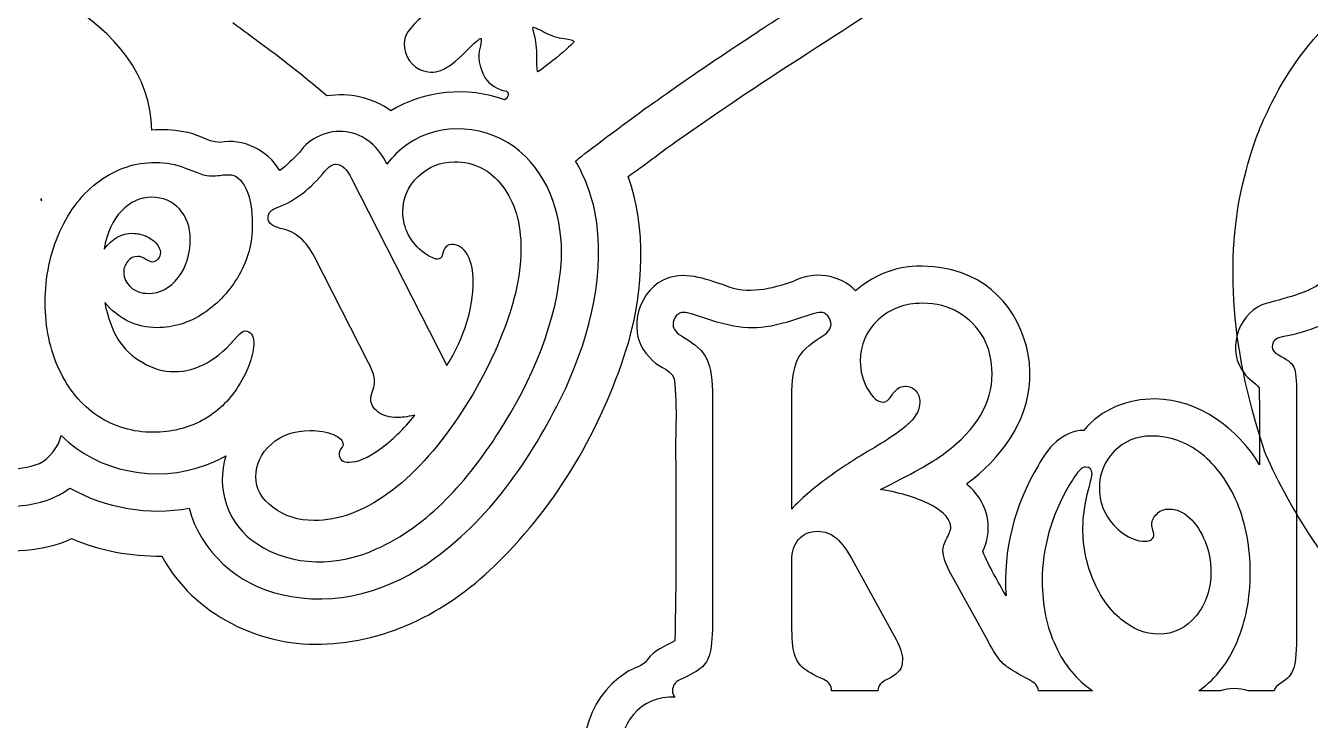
# Model space of a CAD drawing. Header units: millimetres. Extents: x -9 to 678, y 0 to 417.
# Drawn here: x 423.3 to 551.1, y 231 to 300.1 of the extents above; entities that cross this region are included whole.
import ezdxf

# ---------------------------------------------------------------- set-up
doc = ezdxf.new("R2010")
doc.units = ezdxf.units.MM
doc.layers.add('Ebene_1', color=7, linetype='CONTINUOUS')

msp = doc.modelspace()

# ---------------------------------------------------------------- linework, layer by layer
at = {"layer": 'Ebene_1', "color": 7}
for points in [[(473.73285, 299.92165)], [(455.68721, 284.87841)], [(424.83764, 282.85241)], [(431.0562, 277.85349)], [(511.87671, 276.15283)], [(512.47733, 272.46738)], [(502.04179, 249.7892)]]:
    msp.add_lwpolyline(points, close=True, dxfattribs=at)
for points in [[(439.07219, 285.95693), (440.41305, 285.43225)], [(455.68716, 284.87841), (465.16061, 266.28131)], [(464.83997, 277.67859), (464.69423, 277.21221)], [(457.37786, 266.54365), (451.98528, 277.09561)], [(431.1145, 272.54846), (431.1145, 272.54836)], [(491.43163, 270.77659), (489.59505, 271.38844)], [(501.45892, 271.38844), (499.6518, 270.77659)], [(457.6402, 263.3081), (457.81509, 263.92023)], [(549.70047, 263.43074), (549.70047, 239.79084)], [(491.60629, 263.11039), (491.60629, 262.52748), (491.60629, 241.77319)], [(499.47661, 252.00461), (499.47661, 262.52748), (499.47661, 263.11039)], [(454.75444, 258.14871), (454.5504, 257.88637)], [(508.30911, 253.9574), (508.83363, 254.21991)], [(499.82642, 252.38336), (499.56391, 252.09191), (499.53501, 252.06301)], [(535.47606, 249.64344), (535.35914, 250.05169)], [(535.50496, 249.46825), (535.50496, 249.58504)], [(499.47657, 241.16131), (499.47657, 241.77316), (499.47657, 246.87414)], [(505.65656, 246.69947), (509.3292, 239.99497), (509.67905, 239.38312)], [(519.00665, 238.85806), (515.30455, 245.56256)], [(508.05124, 233.93229), (503.44119, 233.93229)], [(529.40136, 233.93226), (524.01461, 233.93226)], [(542.11799, 233.93228), (539.97962, 233.93228)], [(547.46392, 233.93228), (544.88836, 233.93228)]]:
    msp.add_lwpolyline(points, dxfattribs=at)
for points in [[(487.91464, 288.51484), (497.05459, 295.04833), (506.73627, 300.7798), (515.94941, 307.20089)], [(435.80726, 289.7034), (435.67375, 295.15274), (432.32233, 299.31491), (426.84863, 302.62818)], [(547.25503, 292.43593), (549.02422, 296.01377), (551.42176, 299.13114), (554.79862, 302.2444)], [(463.58101, 301.60213), (462.46586, 300.97278), (461.12065, 299.52603), (460.97549, 298.80023)], [(494.02721, 298.10833), (495.68743, 299.21097), (497.77487, 300.5776), (498.66621, 301.14535)], [(446.63007, 298.32068), (446.00964, 298.76936), (444.76028, 299.68528), (443.85349, 300.35621)], [(473.89253, 299.09793), (473.75777, 299.50408), (473.68595, 299.87475), (473.73285, 299.92165)], [(473.73285, 299.92165), (473.77975, 299.96855), (474.28033, 299.75436), (474.84544, 299.44571)], [(474.11525, 296.92804), (474.12795, 297.75693), (474.03435, 298.67042), (473.89253, 299.09793)], [(474.84544, 299.44571), (475.51108, 299.08216), (476.20886, 298.85322), (476.82723, 298.79562)], [(453.22863, 293.09671), (450.90082, 295.04436), (448.53459, 296.94338), (446.63007, 298.32068)], [(460.97549, 298.80023), (460.72881, 297.56683), (461.38174, 296.22613), (462.4679, 295.73634)], [(467.04385, 297.50936), (467.83091, 298.31252), (468.51679, 298.90185), (468.56779, 298.81935)], [(468.49179, 298.08193), (468.18794, 297.02247), (468.34543, 295.9927), (468.98685, 294.84285)], [(468.56779, 298.81935), (468.61879, 298.73675), (468.58449, 298.40511), (468.49179, 298.08193)], [(477.78169, 298.49383), (477.78169, 298.37659), (477.0079, 297.65393), (476.0619, 296.88824)], [(476.82723, 298.79562), (477.41781, 298.74062), (477.78169, 298.6257), (477.78169, 298.49383)], [(486.54602, 292.98667), (489.37206, 294.98868), (490.73827, 295.92397), (494.02721, 298.10833)], [(462.4679, 295.73634), (463.93029, 295.0769), (465.10663, 295.5325), (467.04385, 297.50936)], [(474.21757, 295.49608), (474.14927, 295.49608), (474.10315, 296.14056), (474.11525, 296.92804)], [(476.0619, 296.88824), (475.11589, 296.12256), (474.28597, 295.49608), (474.21757, 295.49608)], [(470.88337, 292.69621), (467.21461, 294.06052), (462.90638, 293.65099), (459.59155, 291.60842)], [(468.98685, 294.84285), (469.25658, 294.35933), (470.44727, 293.58711), (470.92317, 293.58711)], [(459.59155, 291.60842), (457.78744, 292.94235), (455.44287, 293.418), (453.22863, 293.09671)], [(470.92317, 293.58711), (471.40967, 293.58711), (471.38178, 292.96259), (470.88337, 292.69621)], [(484.98436, 291.8963), (485.223, 292.05658), (485.92558, 292.54715), (486.54602, 292.98667)], [(478.58165, 287.11468), (480.08654, 288.2801), (484.43071, 291.52442), (484.98436, 291.8963)], [(544.7136, 285.78301), (545.49013, 288.5728), (545.98378, 289.86509), (547.25503, 292.43593)], [(472.40296, 287.5981), (469.34687, 290.21563), (464.51391, 290.63477), (461.20364, 288.25077)], [(438.95229, 289.51685), (437.91261, 289.72665), (436.85642, 289.76575), (435.80726, 289.7034)], [(442.5655, 288.45283), (441.29492, 288.53893), (440.23087, 289.41603), (438.95229, 289.51685)], [(448.53103, 285.67884), (447.33442, 287.67855), (444.89017, 288.9465), (442.5655, 288.45283)], [(455.13218, 289.51478), (453.35433, 289.77512), (451.51422, 288.93318), (450.4875, 287.47253)], [(459.1986, 286.32117), (458.41477, 287.92355), (456.97248, 289.31679), (455.13218, 289.51478)], [(461.20364, 288.25077), (460.4421, 287.71478), (459.76632, 287.05879), (459.1986, 286.32117)], [(476.55413, 276.78429), (476.73501, 280.73364), (475.5072, 284.98144), (472.40296, 287.5981)], [(483.20681, 285.09161), (484.81114, 286.17498), (486.31266, 287.41808), (487.91464, 288.51484)], [(430.61896, 284.64522), (432.309607, 285.86948), (434.155717, 286.48161), (436.15729, 286.48161)], [(436.15729, 286.48161), (437.226083, 286.48161), (438.197717, 286.306717), (439.07219, 285.95693)], [(450.4875, 287.47253), (449.87208, 286.83711), (449.25899, 286.18775), (448.53103, 285.67884)], [(462.304, 285.08246), (463.3145, 286.054093), (464.509613, 286.53991), (465.88934, 286.53991)], [(465.88934, 286.53991), (467.871473, 286.53991), (469.47467, 285.733453), (470.69893, 284.12054)], [(477.95584, 286.61859), (478.17479, 286.78931), (478.35758, 286.94116), (478.58165, 287.11468)], [(479.89216, 281.59512), (479.5349, 283.34386), (478.87168, 285.05799), (477.95584, 286.61859)], [(440.41305, 285.43225), (440.821137, 285.237917), (441.326387, 285.14075), (441.9288, 285.14075)], [(441.9288, 285.14075), (442.20086, 285.14075), (442.511783, 285.169917), (442.86157, 285.22825)], [(442.86157, 285.22825), (442.958737, 285.247717), (443.16278, 285.25745), (443.4737, 285.25745)], [(443.4737, 285.25745), (444.153847, 285.25745), (444.717397, 284.80078), (445.16435, 283.88744)], [(448.37079, 282.0218), (450.04201, 282.66308), (451.59663, 283.858193), (453.03465, 285.60714)], [(453.03465, 285.60714), (453.423303, 286.073527), (453.792523, 286.30672), (454.14231, 286.30672)], [(454.14231, 286.30672), (454.68643, 286.30672), (455.201397, 285.830617), (455.68721, 284.87841)], [(460.78825, 281.58457), (460.78825, 282.96429), (461.2935, 284.130253), (462.304, 285.08246)], [(483.25081, 268.63232), (484.73657, 273.97269), (485.02538, 279.79837), (483.20681, 285.09161)], [(546.406, 258.117), (543.0598, 268.28277), (542.48012, 277.75893), (544.7136, 285.78301)], [(426.65469, 279.60243), (427.626323, 281.759463), (428.947747, 283.440393), (430.61896, 284.64522)], [(445.16435, 283.88744), (445.59187, 282.974107), (445.80563, 281.759563), (445.80563, 280.24381)], [(470.69893, 284.12054), (471.923197, 282.527053), (472.53533, 280.42832), (472.53533, 277.82434)], [(424.83764, 282.85241), (424.93054, 282.44021), (424.64022, 282.89391), (424.83764, 282.85241)], [(435.8075, 283.01287), (434.641533, 283.01287), (433.63103, 282.556203), (432.77599, 281.64287)], [(438.54751, 281.84691), (437.828497, 282.624217), (436.91516, 283.01287), (435.8075, 283.01287)], [(432.77599, 281.64287), (431.92095, 280.72953), (431.347687, 279.466403), (431.0562, 277.85349)], [(439.62603, 278.84456), (439.62603, 280.06882), (439.266523, 281.069603), (438.54751, 281.84691)], [(447.37973, 281.00159), (447.37973, 281.25421), (447.45746, 281.458253), (447.61292, 281.61372)], [(447.61292, 281.61372), (447.76838, 281.76918), (448.021003, 281.905207), (448.37079, 282.0218)], [(462.94528, 277.4454), (461.50726, 278.533633), (460.78825, 279.913357), (460.78825, 281.58457)], [(476.98794, 264.04167), (479.47094, 269.47899), (481.01113, 275.62193), (479.89216, 281.59512)], [(445.80563, 280.24381), (445.80563, 278.494863), (445.368393, 276.843083), (444.49392, 275.28847)], [(447.67122, 280.33116), (447.476893, 280.467187), (447.37973, 280.690663), (447.37973, 281.00159)], [(448.77888, 279.86477), (448.2542, 280.000803), (447.88498, 280.156267), (447.67122, 280.33116)], [(425.19723, 272.54836), (425.19723, 275.09404), (425.68305, 277.445397), (426.65469, 279.60243)], [(431.0562, 277.85349), (431.85294, 278.902857), (432.805143, 279.42754), (433.91281, 279.42754)], [(433.91281, 279.42754), (434.34033, 279.42754), (434.76785, 279.340093), (435.19537, 279.1652)], [(435.19537, 279.1652), (435.642323, 278.95144), (435.99211, 278.70853), (436.24473, 278.43647)], [(438.43091, 275.02603), (439.227657, 276.055963), (439.62603, 277.328807), (439.62603, 278.84456)], [(451.98528, 277.09561), (451.18854, 278.65023), (450.11974, 279.573283), (448.77888, 279.86477)], [(436.24473, 278.43647), (436.51679, 278.10611), (436.65282, 277.804903), (436.65282, 277.53285)], [(436.65282, 277.53285), (436.65282, 277.280223), (436.57509, 277.056747), (436.41963, 276.86242)], [(464.22784, 276.86242), (463.936347, 276.86242), (463.508827, 277.056747), (462.94528, 277.4454)], [(465.65614, 278.31987), (465.228627, 278.31987), (464.95657, 278.10611), (464.83997, 277.67859)], [(467.20105, 277.29965), (466.81239, 277.979797), (466.29742, 278.31987), (465.65614, 278.31987)], [(472.53533, 277.82434), (472.53533, 276.289153), (472.29242, 274.61794), (471.8066, 272.8107)], [(433.41727, 276.65837), (433.145217, 276.328017), (433.00919, 275.968513), (433.00919, 275.57986)], [(434.40834, 277.12476), (434.000253, 277.12476), (433.669897, 276.969297), (433.41727, 276.65837)], [(435.22452, 276.83327), (434.95246, 277.027597), (434.6804, 277.12476), (434.40834, 277.12476)], [(435.83665, 276.57093), (435.758917, 276.57093), (435.554873, 276.658377), (435.22452, 276.83327)], [(436.41963, 276.86242), (436.244737, 276.668093), (436.05041, 276.57093), (435.83665, 276.57093)], [(464.69423, 277.21221), (464.635963, 276.979017), (464.4805, 276.86242), (464.22784, 276.86242)], [(467.78403, 274.61794), (467.78403, 275.725607), (467.589703, 276.61951), (467.20105, 277.29965)], [(470.33642, 259.65045), (473.61598, 264.80146), (476.18642, 270.62006), (476.55413, 276.78429)], [(511.87675, 276.15285), (509.65596, 276.08305), (507.49501, 275.16354), (505.83378, 273.70168)], [(516.36297, 275.48715), (514.93251, 276.00931), (513.39426, 276.1987), (511.87671, 276.15283)], [(433.00919, 275.57986), (433.00919, 274.977447), (433.24238, 274.472197), (433.70876, 274.06411)], [(435.45771, 273.45198), (436.62367, 273.45198), (437.614737, 273.976663), (438.43091, 275.02603)], [(444.49392, 275.28847), (443.600013, 273.73385), (442.43405, 272.470723), (440.99603, 271.49909)], [(492.8518, 274.22958), (490.90258, 274.8837), (488.67768, 275.76315), (486.68244, 274.77491)], [(505.83378, 273.70168), (504.2789, 275.37253), (501.60777, 275.70259), (499.62433, 274.63314)], [(523.14995, 264.85055), (523.44182, 269.33204), (520.73038, 274.05529), (516.36297, 275.48715)], [(552.68645, 274.90427), (550.87984, 273.35195), (548.44028, 273.00928), (546.25211, 272.30268)], [(433.70876, 274.06411), (434.175147, 273.656023), (434.75813, 273.45198), (435.45771, 273.45198)], [(465.16061, 266.28131), (466.909557, 269.118483), (467.78403, 271.89736), (467.78403, 274.61794)], [(486.68244, 274.77491), (483.97157, 273.41553), (483.05759, 269.2282), (485.35136, 267.08254)], [(499.62433, 274.63314), (497.47357, 273.88482), (495.04381, 273.28504), (492.8518, 274.22958)], [(426.59639, 265.87322), (425.663617, 267.855353), (425.19723, 270.0804), (425.19723, 272.54836)], [(436.33218, 270.04164), (434.291747, 270.04164), (432.55252, 270.877247), (431.1145, 272.54846)], [(431.1145, 272.54836), (431.444853, 271.013173), (431.882087, 269.798627), (432.4262, 268.90472)], [(471.8066, 272.8107), (471.340213, 271.061753), (470.63092, 269.157347), (469.67872, 267.09748)], [(512.47733, 272.46741), (510.72839, 272.46741), (509.26093, 271.92318), (508.07553, 270.83495)], [(516.06264, 271.56356), (515.03271, 272.16597), (513.83762, 272.46738), (512.47733, 272.46738)], [(546.25211, 272.30268), (543.7704, 271.20523), (542.7324, 267.62618), (544.52081, 265.49381)], [(440.99603, 271.49909), (439.519143, 270.527457), (437.964527, 270.04164), (436.33218, 270.04164)], [(487.99204, 271.21377), (487.77828, 270.96114), (487.67113, 270.65974), (487.67113, 270.30995)], [(488.72068, 271.56362), (488.44862, 271.56362), (488.2058, 271.44696), (487.99204, 271.21377)], [(489.59505, 271.38844), (489.24526, 271.50503), (488.95387, 271.56362), (488.72068, 271.56362)], [(502.36274, 271.56362), (502.14898, 271.56362), (501.84758, 271.50502), (501.45892, 271.38844)], [(503.06193, 271.21377), (502.8676, 271.44696), (502.6348, 271.56362), (502.36274, 271.56362)], [(503.38284, 270.3394), (503.38284, 270.65033), (503.27569, 270.94171), (503.06193, 271.21377)], [(518.54001, 269.05673), (517.91816, 270.12553), (517.09257, 270.96114), (516.06264, 271.56356)], [(444.34818, 269.22536), (444.639667, 269.55572), (444.89229, 269.7209), (445.10605, 269.7209)], [(445.10605, 269.7209), (445.358677, 269.7209), (445.56272, 269.61402), (445.71818, 269.40026)], [(487.67113, 270.30995), (487.67113, 269.90186), (488.03112, 269.48431), (488.75014, 269.05679)], [(495.54145, 270.01849), (494.41436, 270.01849), (493.04455, 270.27134), (491.43163, 270.77659)], [(499.6518, 270.77659), (498.03889, 270.27134), (496.66855, 270.01849), (495.54145, 270.01849)], [(502.30435, 269.05679), (503.02335, 269.48431), (503.38284, 269.91188), (503.38284, 270.3394)], [(508.07553, 270.83495), (506.89014, 269.72728), (506.29735, 268.35695), (506.29735, 266.7246)], [(551.8869, 270.16418), (550.91527, 269.75609), (549.71015, 269.40664), (548.27214, 269.11515)], [(432.4262, 268.90472), (433.02862, 267.95252), (433.854513, 267.175213), (434.90388, 266.5728)], [(438.05198, 265.66917), (440.28674, 265.66917), (442.385473, 266.854567), (444.34818, 269.22536)], [(445.95137, 268.58408), (445.95137, 267.340387), (445.436403, 265.882933), (444.40647, 264.21172)], [(445.71818, 269.40026), (445.87364, 269.1865), (445.95137, 268.91444), (445.95137, 268.58408)], [(470.73488, 247.19171), (476.63554, 253.12679), (480.82126, 260.65367), (483.25081, 268.63232)], [(488.75014, 269.05679), (489.8578, 268.45438), (490.6153, 267.73543), (491.02338, 266.89982)], [(500.05952, 266.87036), (500.44818, 267.66711), (501.19668, 268.39608), (502.30435, 269.05679)], [(519.41489, 265.44197), (519.41489, 266.78282), (519.12299, 267.98793), (518.54001, 269.05673)], [(548.27214, 269.11515), (547.61142, 268.99855), (547.2815, 268.67761), (547.2815, 268.15293)], [(547.2815, 268.15293), (547.2815, 267.82257), (547.48526, 267.55072), (547.89335, 267.33696)], [(547.89335, 267.33696), (548.70952, 266.94831), (549.22471, 266.54026), (549.43847, 266.11275)], [(430.41492, 261.26766), (428.782573, 262.355893), (427.50973, 263.89108), (426.59639, 265.87322)], [(434.90388, 266.5728), (435.91438, 265.97038), (436.963747, 265.66917), (438.05198, 265.66917)], [(457.96084, 264.7364), (457.96084, 265.16392), (457.766513, 265.766337), (457.37786, 266.54365)], [(469.67872, 267.09748), (468.784813, 265.154207), (467.686863, 263.210933), (466.38487, 261.26766)], [(485.35136, 267.08254), (485.96355, 266.16163), (487.34606, 266.03941), (487.76737, 264.98098)], [(491.02338, 266.89982), (491.41204, 266.06421), (491.60629, 264.80103), (491.60629, 263.11039)], [(499.47661, 263.11039), (499.47661, 264.80103), (499.67087, 266.05419), (500.05952, 266.87036)], [(506.29735, 266.7246), (506.29735, 265.7141), (506.54068, 264.79139), (507.0265, 263.95578)], [(549.43847, 266.11275), (549.61337, 265.70466), (549.70047, 264.81046), (549.70047, 263.43074)], [(457.81509, 263.92023), (457.912257, 264.153423), (457.96084, 264.42548), (457.96084, 264.7364)], [(487.76737, 264.98098), (488.16684, 262.01239), (487.81327, 259.01121), (487.94706, 256.02863)], [(514.78003, 257.63004), (517.86983, 259.94253), (519.41489, 262.54649), (519.41489, 265.44197)], [(516.90796, 254.54932), (520.23338, 256.95494), (522.95954, 260.62852), (523.14995, 264.85055)], [(544.52081, 265.49381), (544.88598, 264.90821), (545.59394, 264.5527), (545.98536, 264.07237)], [(444.40647, 264.21172), (443.493137, 262.754267), (442.307743, 261.62717), (440.85029, 260.83043)], [(457.5819, 262.95831), (457.5819, 263.07491), (457.601333, 263.191507), (457.6402, 263.3081)], [(463.94171, 247.11299), (469.80183, 251.37059), (473.91267, 257.57794), (476.98794, 264.04167)], [(507.0265, 263.95578), (507.49288, 263.08131), (508.00756, 262.64372), (508.57111, 262.64372)], [(509.3876, 263.25608), (509.77625, 263.89736), (510.23285, 264.21778), (510.75754, 264.21778)], [(510.75754, 264.21778), (511.16563, 264.21778), (511.51508, 264.07209), (511.80657, 263.7806)], [(511.80657, 263.7806), (512.07862, 263.45024), (512.21481, 263.07124), (512.21481, 262.64372)], [(545.98536, 264.07237), (546.02236, 261.51798), (546.03006, 258.96331), (546.03296, 256.40869)], [(458.33978, 261.6466), (457.834527, 262.035253), (457.5819, 262.47249), (457.5819, 262.95831)], [(508.57111, 262.64372), (508.8626, 262.64372), (509.13497, 262.84799), (509.3876, 263.25608)], [(512.21481, 262.64372), (512.21481, 261.94414), (511.8944, 261.27375), (511.25312, 260.63247)], [(535.64546, 262.94843), (532.98889, 262.98003), (530.22419, 261.94125), (528.54077, 259.82666)], [(546.03296, 256.40869), (543.85553, 260.02314), (539.98764, 262.91567), (535.64546, 262.94843)], [(435.95324, 259.63532), (433.912807, 259.63532), (432.0667, 260.179433), (430.41492, 261.26766)], [(440.85029, 260.83043), (439.35397, 260.03369), (437.72162, 259.63532), (435.95324, 259.63532)], [(460.23447, 261.09277), (459.457157, 261.09277), (458.825593, 261.27738), (458.33978, 261.6466)], [(458.48552, 257.94467), (459.690353, 258.819143), (460.856317, 259.94624), (461.98341, 261.32596)], [(466.38487, 261.26766), (464.111243, 257.886373), (461.75017, 255.31154), (459.30165, 253.54316)], [(461.98341, 261.32596), (461.167237, 261.1705), (460.584257, 261.09277), (460.23447, 261.09277)], [(447.70032, 258.46935), (448.71082, 259.363257), (449.993377, 259.81021), (451.54799, 259.81021)], [(451.54799, 259.81021), (452.46133, 259.81021), (453.248357, 259.67418), (453.90907, 259.40212)], [(458.13975, 248.03256), (463.39568, 250.37244), (467.28505, 254.90333), (470.33642, 259.65045)], [(511.25312, 260.63247), (510.5924, 259.97176), (509.30018, 259.06805), (507.37635, 257.92152)], [(528.54077, 259.82666), (526.43356, 259.80436), (524.89072, 258.03514), (523.98009, 256.30732)], [(424.62551, 256.53436), (425.70309, 257.09796), (426.47063, 258.15698), (426.79851, 259.31559)], [(426.79851, 259.31559), (430.47746, 255.6656), (436.30892, 254.54261), (441.13252, 256.36641)], [(446.15542, 255.20466), (446.15542, 256.467787), (446.670387, 257.556017), (447.70032, 258.46935)], [(453.90907, 259.40212), (454.530917, 259.110633), (454.84184, 258.789993), (454.84184, 258.4402)], [(454.84184, 258.4402), (454.84184, 258.323607), (454.812707, 258.226443), (454.75444, 258.14871)], [(535.24296, 259.26248), (533.7855, 259.26248), (532.56086, 258.75731), (531.5698, 257.74681)], [(540.25609, 257.4843), (538.7792, 258.66969), (537.10849, 259.26248), (535.24296, 259.26248)], [(441.13252, 256.36641), (441.83828, 256.62574), (442.52989, 256.9308), (443.18149, 257.30744)], [(443.18149, 257.30744), (442.12649, 254.14332), (443.38085, 250.31723), (446.26864, 248.56896)], [(454.5504, 257.88637), (454.472667, 257.750343), (454.4338, 257.614317), (454.4338, 257.47829)], [(454.4338, 257.47829), (454.4338, 256.93417), (454.773873, 256.66211), (455.45402, 256.66211)], [(455.45402, 256.66211), (456.289627, 256.66211), (457.300127, 257.08963), (458.48552, 257.94467)], [(507.37635, 257.92152), (505.84117, 257.02762), (504.61653, 256.24109), (503.70319, 255.56095)], [(508.83363, 254.21991), (511.7291, 255.65793), (513.71123, 256.79443), (514.78003, 257.63004)], [(531.5698, 257.74681), (530.57872, 256.73632), (530.08306, 255.5217), (530.08306, 254.10311)], [(543.81246, 252.58744), (542.93799, 254.64731), (541.75241, 256.27947), (540.25609, 257.4843)], [(550.9195, 249.57207), (549.17455, 252.2317), (546.96845, 256.4083), (546.406, 258.117)], [(417.64609, 255.95662), (419.96952, 255.98982), (422.4067, 255.70381), (424.62551, 256.53436)], [(487.94706, 256.02863), (487.92866, 250.31484), (488.02436, 244.59898), (487.82792, 238.88723)], [(523.98009, 256.30732), (521.66291, 252.43962), (520.47444, 247.86719), (520.79663, 243.35791)], [(528.10118, 255.85237), (527.86799, 255.61918), (527.52804, 255.12351), (527.08109, 254.36564)], [(528.71303, 256.17276), (528.51871, 256.17276), (528.31494, 256.06613), (528.10118, 255.85237)], [(529.35434, 255.50252), (529.35434, 255.94947), (529.14055, 256.17276), (528.71303, 256.17276)], [(447.87521, 252.14401), (446.728683, 252.999043), (446.15542, 254.01926), (446.15542, 255.20466)], [(503.70319, 255.56095), (502.07084, 254.43385), (500.77862, 253.37443), (499.82642, 252.38336)], [(517.66838, 253.70043), (517.48686, 254.00585), (516.97736, 254.30183), (516.90796, 254.54932)], [(527.08109, 254.36564), (525.29328, 251.31471), (524.39908, 248.14699), (524.39908, 244.86286)], [(529.005, 253.9574), (529.2382, 254.81243), (529.35434, 255.32763), (529.35434, 255.50252)], [(416.73271, 252.25221), (419.98064, 252.34951), (423.45039, 251.81142), (426.46235, 253.34103)], [(426.46235, 253.34103), (426.87517, 253.55463), (427.27067, 253.80389), (427.63437, 254.09292)], [(427.63437, 254.09292), (431.20877, 252.08497), (435.48718, 251.3598), (439.52305, 252.07909)], [(459.30165, 253.54316), (456.814263, 251.755353), (454.36574, 250.86145), (451.95608, 250.86145)], [(513.43903, 252.35439), (512.13704, 253.05397), (510.42727, 253.58817), (508.30911, 253.9574)], [(518.47437, 247.80518), (519.46678, 249.70271), (519.08921, 252.12136), (517.66838, 253.70043)], [(528.45103, 250.13902), (528.45103, 251.32442), (528.63578, 252.59711), (529.005, 253.9574)], [(530.08306, 254.10311), (530.08306, 253.17034), (530.29685, 252.3152), (530.72437, 251.53789)], [(439.52305, 252.07909), (440.63517, 247.77942), (444.39952, 244.43471), (448.70182, 243.51579)], [(451.95608, 250.86145), (450.382033, 250.86145), (449.021743, 251.28897), (447.87521, 252.14401)], [(499.53501, 252.06301), (499.51551, 252.04361), (499.49601, 252.02401), (499.47661, 252.00461)], [(515.30455, 250.16796), (515.30455, 250.92584), (514.68272, 251.65482), (513.43903, 252.35439)], [(535.82578, 251.53791), (536.1367, 251.84883), (536.53472, 252.00454), (537.02054, 252.00454)], [(537.02054, 252.00454), (537.73955, 252.00454), (538.41996, 251.71316), (539.06124, 251.13018)], [(545.09507, 245.67934), (545.09507, 248.18615), (544.6675, 250.48871), (543.81246, 252.58744)], [(530.72437, 251.53789), (531.19076, 250.70229), (531.76402, 250.05142), (532.44416, 249.58504)], [(535.30074, 250.45942), (535.30074, 250.8675), (535.47599, 251.22698), (535.82578, 251.53791)], [(539.06124, 251.13018), (539.72195, 250.50833), (540.23663, 249.72128), (540.60585, 248.76908)], [(500.17627, 249.00217), (500.62322, 249.52686), (501.24505, 249.7892), (502.04179, 249.7892)], [(502.04179, 249.7892), (502.7608, 249.7892), (503.39265, 249.55589), (503.93677, 249.08951)], [(514.89682, 249.08948), (515.16887, 249.59473), (515.30455, 249.9542), (515.30455, 250.16796)], [(529.50006, 244.89232), (528.80049, 246.50523), (528.45103, 248.25405), (528.45103, 250.13902)], [(532.44416, 249.58504), (533.1826, 249.06036), (533.91158, 248.79801), (534.63059, 248.79801)], [(534.63059, 248.79801), (535.21357, 248.79801), (535.50496, 249.0213), (535.50496, 249.46825)], [(535.35914, 250.05169), (535.32024, 250.24602), (535.30074, 250.38169), (535.30074, 250.45942)], [(535.50496, 249.58504), (535.48556, 249.60444), (535.47606, 249.62404), (535.47606, 249.64344)], [(569.50209, 231.07801), (561.7989, 236.47952), (555.20141, 243.04557), (550.9195, 249.57207)], [(414.54429, 247.75902), (417.86642, 247.75702), (421.21399, 247.61748), (424.51345, 248.06622)], [(424.51345, 248.06622), (425.64959, 248.26603), (426.77642, 248.56597), (427.82205, 249.06036)], [(427.82205, 249.06036), (430.64442, 247.85869), (433.7231, 247.28781), (436.78689, 247.33185)], [(446.26864, 248.56896), (449.73616, 246.18841), (454.42149, 246.29841), (458.13975, 248.03256)], [(499.47657, 246.87414), (499.47657, 247.76804), (499.70989, 248.47749), (500.17627, 249.00217)], [(503.93677, 249.08951), (504.46145, 248.62312), (505.03471, 247.82657), (505.65656, 246.69947)], [(514.51752, 247.86526), (514.51752, 248.19562), (514.6442, 248.60366), (514.89682, 249.08948)], [(540.60585, 248.76908), (540.9945, 247.77801), (541.18927, 246.79671), (541.18927, 245.82508)], [(436.78689, 247.33185), (439.92954, 241.50551), (446.73419, 238.13966), (453.2632, 238.59957)], [(448.70182, 243.51579), (453.98888, 242.18849), (459.66791, 243.88859), (463.94171, 247.11299)], [(453.2632, 238.59957), (459.96576, 238.87524), (466.18386, 242.40309), (470.73488, 247.19171)], [(515.30455, 245.56256), (514.77987, 246.53419), (514.51752, 247.30171), (514.51752, 247.86526)], [(520.79663, 243.35791), (519.99333, 244.81672), (519.09376, 246.28432), (518.47437, 247.80518)], [(541.18927, 245.82508), (541.18927, 244.0567), (540.69361, 242.56971), (539.70254, 241.36488)], [(543.78352, 238.80017), (544.65799, 240.8406), (545.09507, 243.13365), (545.09507, 245.67934)], [(524.39908, 244.86286), (524.39908, 242.39491), (524.84618, 240.22802), (525.74009, 238.36248)], [(532.2694, 241.01503), (531.10345, 241.98667), (530.18021, 243.2794), (529.50006, 244.89232)], [(491.60629, 241.77319), (491.60629, 240.04368), (491.54819, 238.80003), (491.43163, 238.04215)], [(499.6807, 237.838), (499.54467, 238.45984), (499.47657, 239.56783), (499.47657, 241.16131)], [(535.9715, 239.55776), (534.68895, 239.55776), (533.4548, 240.0434), (532.2694, 241.01503)], [(539.70254, 241.36488), (538.71147, 240.16006), (537.46782, 239.55776), (535.9715, 239.55776)], [(509.67905, 239.38312), (510.22317, 238.43092), (510.49502, 237.64387), (510.49502, 237.02203)], [(549.70047, 239.79084), (549.70047, 238.02246), (549.61337, 236.82737), (549.43847, 236.20553)], [(487.82792, 238.88723), (486.87944, 238.34267), (485.7736, 237.97341), (485.12246, 237.02793)], [(491.43163, 238.04215), (491.27617, 237.24541), (490.99429, 236.67215), (490.5862, 236.32236)], [(500.52612, 236.26393), (500.11804, 236.61372), (499.83616, 237.13842), (499.6807, 237.838)], [(520.08514, 237.10933), (519.77422, 237.49798), (519.41473, 238.08075), (519.00665, 238.85806)], [(525.74009, 238.36248), (526.60689, 236.47479), (527.82812, 234.99895), (529.40136, 233.93226)], [(540.11088, 234.01958), (541.68493, 235.14668), (542.90905, 236.7403), (543.78352, 238.80017)], [(485.12246, 237.02793), (484.63771, 236.23696), (483.61335, 236.23659), (482.92753, 235.6841)], [(510.49502, 237.02203), (510.49502, 236.55564), (510.38839, 236.18614), (510.17463, 235.91408)], [(521.0179, 236.23496), (520.66811, 236.44872), (520.3572, 236.74011), (520.08514, 237.10933)], [(482.92753, 235.6841), (479.03854, 233.23514), (477.4703, 227.49725), (480.06119, 223.58209)], [(490.5862, 236.32236), (490.11981, 235.91427), (489.39135, 235.4867), (488.40029, 235.03975)], [(502.65416, 235.03972), (501.68252, 235.46724), (500.97308, 235.87528), (500.52612, 236.26393)], [(510.17463, 235.91408), (509.94144, 235.62259), (509.53339, 235.33121), (508.95041, 235.03972)], [(523.05808, 235.03969), (521.96985, 235.62267), (521.28995, 236.0212), (521.0179, 236.23496)], [(549.43847, 236.20553), (549.22471, 235.58368), (548.79714, 235.07851), (548.15586, 234.68986)], [(488.40029, 235.03975), (487.87561, 234.80656), (487.61326, 234.43757), (487.61326, 233.93232)], [(487.61326, 233.93232), (487.61326, 233.67013), (487.68986, 233.45599), (487.83133, 233.28223)], [(503.44119, 233.93229), (503.44119, 234.43754), (503.17884, 234.80652), (502.65416, 235.03972)], [(508.95041, 235.03972), (508.36047, 234.79232), (508.06346, 234.42195), (508.05124, 233.93229)], [(524.01461, 233.93226), (524.00031, 234.36595), (523.6847, 234.73587), (523.05808, 235.03969)], [(539.97962, 233.93228), (540.02302, 233.96248), (540.06772, 233.98858), (540.11088, 234.01958)], [(544.88836, 233.93228), (543.98149, 234.21066), (543.01064, 234.20683), (542.11799, 233.93228)], [(548.15586, 234.68986), (547.7674, 234.48786), (547.54176, 234.23368), (547.46392, 233.93228)], [(485.51158, 232.88329), (482.69769, 231.72367), (481.45237, 227.77124), (483.34737, 225.31114)], [(487.83133, 233.28223), (487.04856, 233.31313), (486.26921, 233.21673), (485.51158, 232.88329)]]:
    msp.add_open_spline(points, degree=3, dxfattribs=at)

doc.saveas('drawing.dxf')
